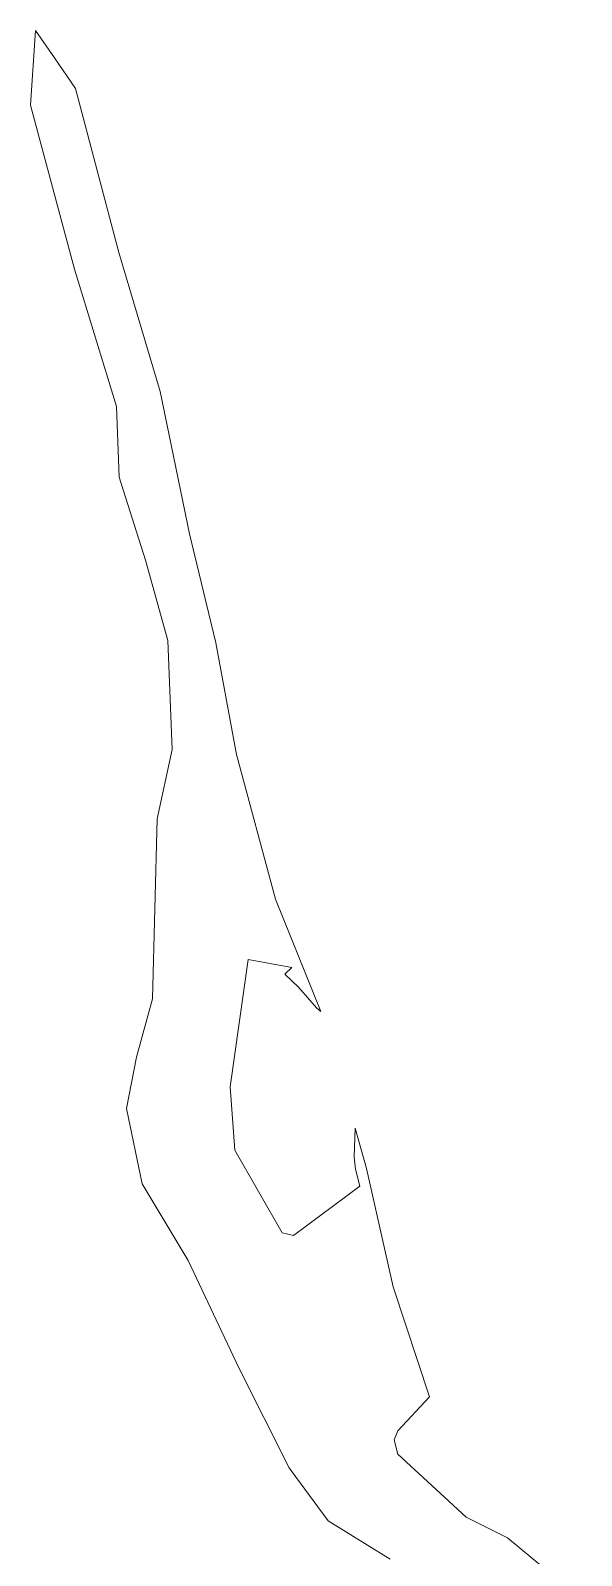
# Model space of a CAD drawing. Header units: metres. Extents: x 7511907 to 7512702, y 4691584 to 4692636.
# Drawn here: x 7511907 to 7512002.1, y 4692372.7 to 4692635.7 of the extents above; entities that cross this region are included whole.
import ezdxf

# ---------------------------------------------------------------- set-up
doc = ezdxf.new("R2010")
doc.units = ezdxf.units.M
doc.layers.add('Parcela Fqinje', color=251, linetype='Continuous', lineweight=0)

msp = doc.modelspace()

# ---------------------------------------------------------------- linework, layer by layer
at = {"layer": 'Parcela Fqinje', "flags": 128}
msp.add_lwpolyline([(7511969.121, 4692372.097), (7511958.422, 4692378.737), (7511952.79, 4692386.36), (7511951.692, 4692387.847), (7511942.993, 4692405.116), (7511934.243, 4692423.576), (7511926.304, 4692436.845), (7511923.594, 4692449.795), (7511925.324, 4692458.665), (7511928.115, 4692468.724), (7511928.906, 4692499.773), (7511931.506, 4692511.742), (7511930.717, 4692530.531), (7511926.918, 4692544.381), (7511922.338, 4692558.69), (7511922.338, 4692558.69), (7511921.869, 4692570.87), (7511914.649, 4692594.569), (7511907.05, 4692622.838), (7511907.921, 4692635.707), (7511911.211, 4692631.017), (7511914.8, 4692625.687), (7511922.319, 4692597.438), (7511929.399, 4692573.469), (7511934.488, 4692548.92), (7511939.017, 4692530.111), (7511942.596, 4692510.841), (7511949.295, 4692485.922), (7511957.167, 4692466.535), (7511956.405, 4692467.183), (7511953.275, 4692470.733), (7511950.915, 4692472.953), (7511952.155, 4692474.133), (7511944.615, 4692475.523), (7511941.484, 4692453.574), (7511942.294, 4692442.655), (7511950.453, 4692428.365), (7511952.433, 4692427.925), (7511963.864, 4692436.394), (7511963.094, 4692439.334), (7511962.864, 4692441.404), (7511963.089, 4692446.399), (7511965.014, 4692439.454), (7511969.643, 4692419.044), (7511975.882, 4692400.075), (7511970.432, 4692394.226), (7511969.802, 4692392.676), (7511970.412, 4692390.216), (7511982.192, 4692379.356), (7511989.322, 4692375.776), (7512002.111, 4692365.206)], dxfattribs=at)

doc.saveas('drawing.dxf')
